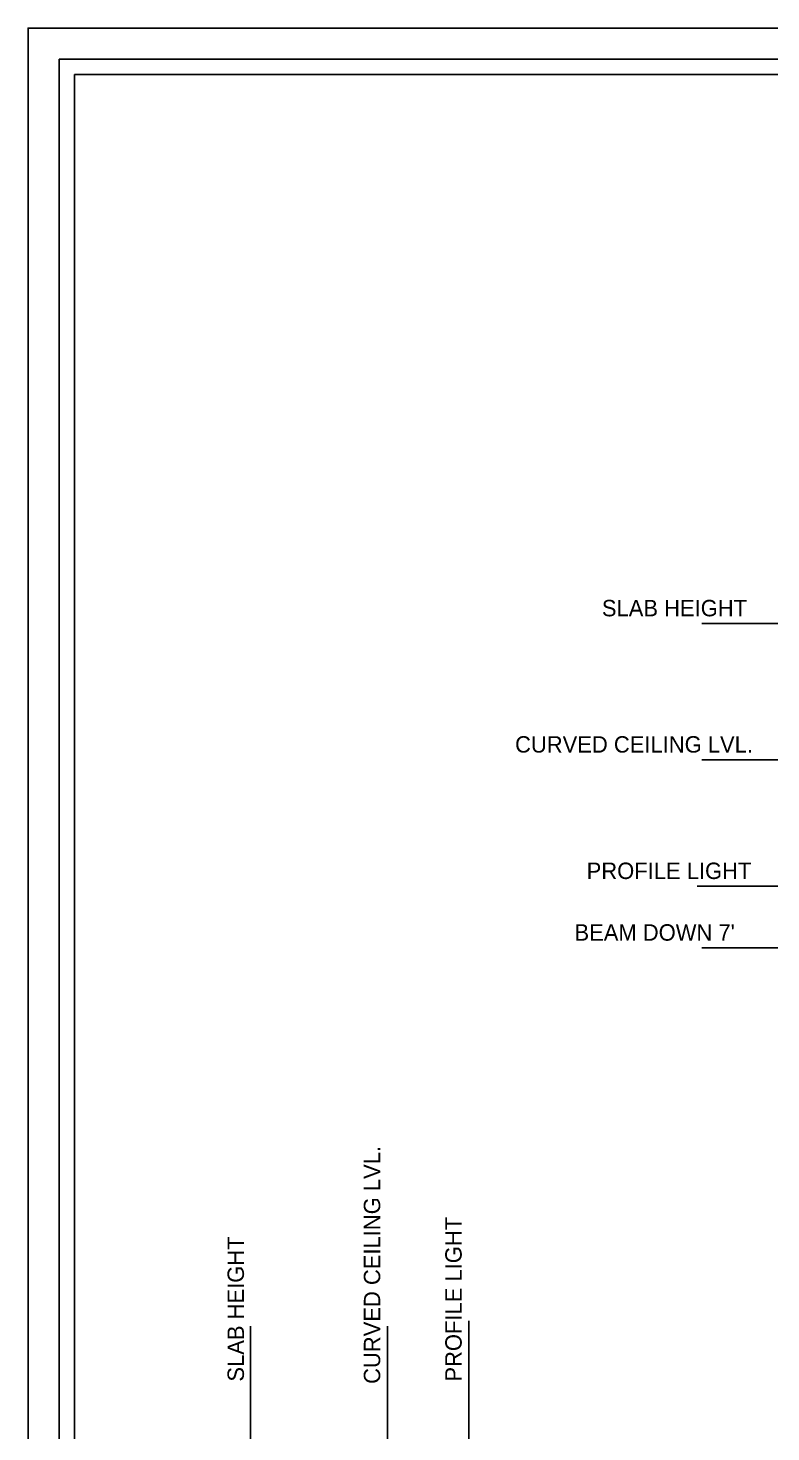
# Model space of a CAD drawing. Header units: inches. Extents: x 9636 to 21597, y -10243 to 557.
# Drawn here: x 14018.6 to 14197.9, y -2521.4 to -2182.6 of the extents above; entities that cross this region are included whole.
import ezdxf

# ---------------------------------------------------------------- set-up
doc = ezdxf.new("R2010")
doc.units = ezdxf.units.IN
doc.header["$MEASUREMENT"] = 0
for name, color, linetype in [('PDF2_0', 7, 'Continuous'), ('PDF2_FURNI', 7, 'Continuous'), ('PDF2_Text', 5, 'Continuous')]:
    doc.layers.add(name, color=color, linetype=linetype)
doc.styles.add('PDF Stylus BT', font='stylu.ttf')

msp = doc.modelspace()

# ---------------------------------------------------------------- linework, layer by layer
at = {"layer": 'PDF2_0', "color": 5, "lineweight": 25}
for points in [[(14237.08, -2326.24), (14181.6, -2326.24), (14181.23, -2326.24)], [(14317.56, -2359.13), (14181.6, -2359.13), (14181.23, -2359.13)], [(14336.12, -2364.45), (14336.12, -2389.63), (14180.13, -2389.63)], [(14476.31, -2404.51), (14181.6, -2404.51), (14181.23, -2404.51)], [(14072.27, -2551.68), (14072.27, -2496.2), (14072.27, -2495.83)], [(14105.34, -2551.68), (14105.34, -2496.2), (14105.34, -2495.83)], [(14109.2, -2596.15), (14125, -2596.15), (14125, -2494.73), (14125, -2494.54)]]:
    msp.add_lwpolyline(points, dxfattribs=at)
at = {"layer": 'PDF2_FURNI', "lineweight": 25}
for points in [[(14018.62, -3093.71), (14018.62, -2182.55), (15293.77, -2182.55), (15293.77, -3093.71)], [(14026.15, -3086.18), (14026.15, -2190.09), (15286.23, -2190.09), (15286.23, -3086.18)], [(14029.83, -3082.51), (14029.83, -2193.76), (15282.56, -2193.76), (15282.56, -3082.51)]]:
    msp.add_lwpolyline(points, close=True, dxfattribs=at)

# ---------------------------------------------------------------- texts
at = {"layer": 'PDF2_Text', "char_height": 3.9622, "attachment_point": 4, "style": 'PDF Stylus BT'}
for s, insert in [('SLAB HEIGHT', (14157.11, -2322.57)), ('CURVED CEILING LVL.', (14136.16, -2355.46)), ('PROFILE LIGHT', (14153.44, -2385.97)), ("BEAM DOWN 7'", (14150.5, -2400.85))]:
    msp.add_mtext(s, dxfattribs=dict(at, insert=insert))
at = {"layer": 'PDF2_Text', "char_height": 3.9622, "attachment_point": 4, "rotation": 90, "style": 'PDF Stylus BT'}
for s, insert in [('CURVED CEILING LVL.', (14101.66, -2509.77)), ('PROFILE LIGHT', (14121.32, -2509.22)), ('SLAB HEIGHT', (14068.77, -2509.22))]:
    msp.add_mtext(s, dxfattribs=dict(at, insert=insert))

doc.saveas('drawing.dxf')
